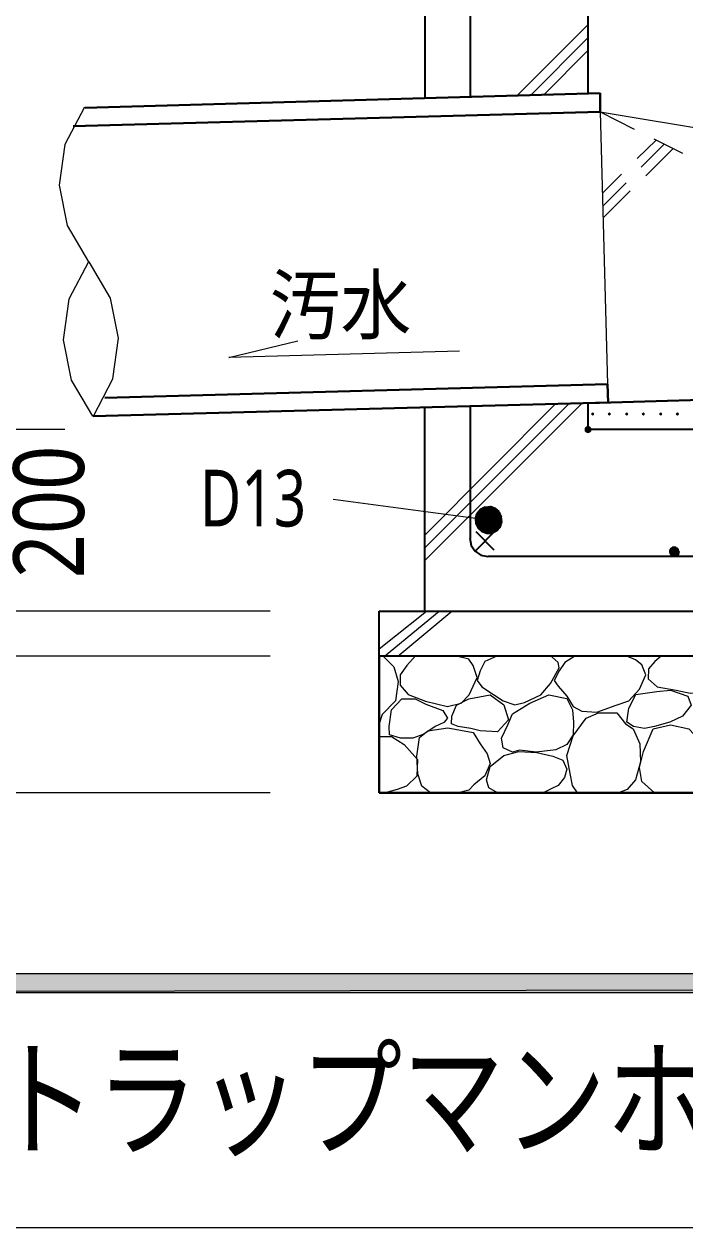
# Model space of a CAD drawing. Header units: millimetres. Extents: x 0 to 420, y 0 to 297.
# Drawn here: x 46.51 to 70.76, y 156.99 to 201.17 of the extents above; entities that cross this region are included whole.
import ezdxf
from ezdxf.enums import TextEntityAlignment as Align

# ---------------------------------------------------------------- set-up
doc = ezdxf.new("R2010")
doc.units = ezdxf.units.MM
doc.styles.add('kst32b', font='NotoSansJP-Variable.ttf')

msp = doc.modelspace()

# ---------------------------------------------------------------- hatches: boundary and pattern name
for points in [[(67.374, 186.902), (67.352, 186.88), (67.331, 186.859), (67.352, 186.838), (67.374, 186.817), (67.395, 186.838), (67.416, 186.859), (67.395, 186.88), (67.374, 186.902)], [(67.987, 186.902), (67.966, 186.88), (67.945, 186.859), (67.966, 186.838), (67.987, 186.817), (68.009, 186.838), (68.03, 186.859), (68.009, 186.88), (67.987, 186.902)], [(68.622, 186.902), (68.601, 186.88), (68.58, 186.859), (68.601, 186.838), (68.622, 186.817), (68.644, 186.838), (68.665, 186.859), (68.644, 186.88), (68.622, 186.902)], [(69.236, 186.902), (69.215, 186.88), (69.194, 186.859), (69.215, 186.838), (69.236, 186.817), (69.257, 186.838), (69.279, 186.859), (69.257, 186.88), (69.236, 186.902)], [(69.871, 186.902), (69.85, 186.88), (69.829, 186.859), (69.85, 186.838), (69.871, 186.817), (69.892, 186.838), (69.913, 186.859), (69.892, 186.88), (69.871, 186.902)], [(70.485, 186.902), (70.464, 186.88), (70.443, 186.859), (70.464, 186.838), (70.485, 186.817), (70.506, 186.838), (70.527, 186.859), (70.506, 186.88), (70.485, 186.902)], [(67.204, 186.394), (67.141, 186.372), (67.098, 186.33), (67.098, 186.246), (67.141, 186.203), (67.204, 186.182), (67.268, 186.203), (67.31, 186.246), (67.31, 186.33), (67.268, 186.372), (67.204, 186.394)], [(63.987, 182.711), (64.05, 182.901), (63.542, 182.965), (63.987, 182.711)]]:
    msp.add_hatch(color=7).paths.add_polyline_path(points)
h = msp.add_hatch(color=7)
h.paths.add_polyline_path([(63.246, 183.367), (63.119, 183.219), (63.542, 182.965), (63.246, 183.367)])
h.paths.add_polyline_path([(63.119, 183.219), (63.542, 182.965), (63.056, 183.028), (63.119, 183.219)])
h.paths.add_polyline_path([(63.542, 182.965), (63.056, 183.028), (63.077, 182.838), (63.542, 182.965)])
h = msp.add_hatch(color=7)
h.paths.add_polyline_path([(63.796, 183.409), (63.627, 183.473), (63.542, 182.965), (63.796, 183.409)])
h.paths.add_polyline_path([(63.627, 183.473), (63.542, 182.965), (63.415, 183.451), (63.627, 183.473)])
h.paths.add_polyline_path([(63.542, 182.965), (63.415, 183.451), (63.246, 183.367), (63.542, 182.965)])
h = msp.add_hatch(color=7)
h.paths.add_polyline_path([(64.05, 182.901), (64.029, 183.092), (63.542, 182.965), (64.05, 182.901)])
h.paths.add_polyline_path([(64.029, 183.092), (63.542, 182.965), (63.945, 183.282), (64.029, 183.092)])
h.paths.add_polyline_path([(63.542, 182.965), (63.945, 183.282), (63.796, 183.409), (63.542, 182.965)])
h = msp.add_hatch(color=7)
h.paths.add_polyline_path([(63.077, 182.838), (63.161, 182.668), (63.542, 182.965), (63.077, 182.838)])
h.paths.add_polyline_path([(63.161, 182.668), (63.542, 182.965), (63.31, 182.541), (63.161, 182.668)])
h.paths.add_polyline_path([(63.542, 182.965), (63.31, 182.541), (63.479, 182.478), (63.542, 182.965)])
h = msp.add_hatch(color=7)
h.paths.add_polyline_path([(63.479, 182.478), (63.691, 182.478), (63.542, 182.965), (63.479, 182.478)])
h.paths.add_polyline_path([(63.691, 182.478), (63.542, 182.965), (63.86, 182.562), (63.691, 182.478)])
h.paths.add_polyline_path([(63.542, 182.965), (63.86, 182.562), (63.987, 182.711), (63.542, 182.965)])
h = msp.add_hatch(color=7)
h.paths.add_polyline_path([(70.252, 181.906), (70.21, 181.8), (70.379, 181.8), (70.252, 181.906)])
h.paths.add_polyline_path([(70.21, 181.8), (70.379, 181.8), (70.252, 181.673), (70.21, 181.8)])
h.paths.add_polyline_path([(70.379, 181.8), (70.252, 181.673), (70.379, 181.631), (70.379, 181.8)])
h = msp.add_hatch(color=7)
h.paths.add_polyline_path([(70.549, 181.8), (70.506, 181.906), (70.379, 181.8), (70.549, 181.8)])
h.paths.add_polyline_path([(70.506, 181.906), (70.379, 181.8), (70.379, 181.97), (70.506, 181.906)])
h.paths.add_polyline_path([(70.379, 181.8), (70.379, 181.97), (70.252, 181.906), (70.379, 181.8)])
h = msp.add_hatch(color=7)
h.paths.add_polyline_path([(70.379, 181.631), (70.506, 181.673), (70.379, 181.8), (70.379, 181.631)])
h.paths.add_polyline_path([(70.506, 181.673), (70.379, 181.8), (70.549, 181.8), (70.506, 181.673)])
h = msp.add_hatch(color=7)
h.paths.add_polyline_path([(394.166, 165.629), (394.166, 166.328), (26.183, 165.629), (394.166, 165.629)])
h.paths.add_polyline_path([(394.166, 166.328), (26.183, 165.629), (26.183, 166.328), (394.166, 166.328)])

# ---------------------------------------------------------------- linework, layer by layer
at = {"lineweight": 25}
for points in [[(67.204, 198.607), (67.204, 211.286), (61.214, 211.286), (61.214, 198.437)], [(62.886, 198.48), (62.886, 210.227)], [(61.214, 179.62), (61.214, 187.113)], [(62.886, 182.287), (62.886, 187.156)], [(67.204, 186.288), (67.204, 187.262)], [(88.54, 186.288), (67.204, 186.288)], [(63.098, 181.864), (63.754, 182.541)], [(63.754, 181.864), (63.098, 182.541)], [(62.865, 182.298), (62.917, 182.038), (63.06, 181.826), (63.272, 181.684), (63.532, 181.631)], [(110.871, 181.631), (63.542, 181.631)], [(59.542, 179.62), (114.871, 179.62)], [(59.542, 177.969), (59.542, 179.62)], [(114.871, 177.969), (59.542, 177.969)]]:
    msp.add_lwpolyline(points, dxfattribs=at)
at = {"lineweight": 13}
for points in [[(64.601, 198.543), (67.204, 201.147)], [(65.087, 198.543), (67.204, 200.681)], [(65.574, 198.564), (67.204, 200.215)], [(48.72, 198.119), (48.006, 196.748), (47.796, 195.257), (48.086, 193.779), (48.873, 192.448)], [(67.649, 197.951), (67.924, 187.96)], [(67.649, 197.951), (68.898, 197.316)], [(67.649, 197.951), (76.412, 196.49)], [(69.003, 196.236), (69.702, 196.913)], [(69.152, 195.919), (69.998, 196.765)], [(69.321, 195.601), (70.316, 196.596)], [(69.617, 196.956), (70.676, 196.427)], [(67.733, 194.966), (68.432, 195.665)], [(67.754, 194.5), (68.601, 195.347)], [(67.754, 194.056), (68.749, 195.051)], [(48.868, 192.447), (48.154, 191.075), (47.944, 189.584), (48.235, 188.107), (49.022, 186.776)], [(49.049, 186.775), (49.763, 188.147), (49.973, 189.638), (49.683, 191.115), (48.895, 192.446)], [(62.484, 189.166), (54.017, 188.934), (56.557, 189.547)], [(61.214, 181.483), (66.993, 187.262)], [(61.214, 181.949), (66.506, 187.24)], [(61.214, 182.414), (66.019, 187.24)], [(48.006, 186.288), (45.889, 186.288)], [(63.542, 182.965), (57.848, 183.727)], [(55.541, 179.62), (45.889, 179.62)], [(59.542, 178.244), (61.278, 179.62)], [(59.732, 177.969), (61.743, 179.62)], [(60.219, 177.969), (62.209, 179.62)], [(55.541, 177.969), (45.889, 177.969)], [(59.69, 177.969), (60.071, 177.588), (60.24, 177.038), (60.135, 176.339), (59.648, 175.831), (59.542, 175.493)], [(60.875, 177.99), (60.558, 177.631), (60.304, 177.292), (60.304, 176.911), (60.6, 176.572), (61.235, 176.318), (62.04, 176.128), (62.548, 176.255), (62.844, 176.551), (63.14, 177.186), (62.992, 177.631), (62.823, 177.863), (62.378, 177.969)], [(63.86, 177.969), (63.415, 177.779), (63.246, 177.44), (63.14, 177.08), (63.31, 176.847), (63.733, 176.572), (64.093, 176.339), (64.516, 176.191), (64.876, 176.276), (65.469, 176.551), (65.828, 176.975), (66.146, 177.546), (66.104, 177.736), (65.871, 177.948), (65.68, 177.969)], [(66.717, 177.969), (66.358, 177.736), (66.146, 177.44), (65.955, 177.08), (66.104, 176.869), (66.421, 176.509), (66.654, 176.128), (66.971, 175.958), (67.522, 175.916), (68.241, 176.17), (68.707, 176.339), (69.088, 176.763), (69.321, 177.292), (69.173, 177.652), (68.94, 177.842), (68.622, 177.969)], [(69.892, 177.969), (69.66, 177.779), (69.427, 177.504), (69.406, 177.144), (69.744, 176.847), (70.443, 176.721), (70.951, 176.615), (71.332, 176.636), (71.797, 176.975), (72.03, 177.377), (71.903, 177.736), (71.67, 177.969)], [(66.823, 172.953), (66.633, 173.228), (66.548, 173.672), (66.421, 174.329), (66.654, 175.048), (67.141, 175.704), (67.585, 175.895), (68.262, 175.895), (68.58, 175.493), (68.855, 175.302), (69.109, 174.752), (69.13, 174.096), (68.94, 173.44), (68.644, 173.08), (68.326, 172.953)], [(69.638, 172.953), (69.173, 173.376), (69.088, 173.884), (69.236, 174.477), (69.596, 175.302), (70.231, 175.45), (70.908, 175.302), (71.311, 174.879), (71.67, 174.456), (71.776, 173.926), (71.734, 173.44), (71.459, 173.101), (71.162, 172.953)], [(59.542, 175.027), (59.986, 175.027), (60.452, 174.731), (60.939, 174.18), (60.918, 173.567), (60.537, 173.207), (60.198, 173.08), (59.754, 172.953)], [(61.426, 172.953), (61.108, 173.207), (60.96, 173.651), (60.918, 174.307), (61.024, 174.985), (61.32, 175.239), (62.061, 175.345), (62.992, 175.175), (63.246, 174.752), (63.5, 174.392), (63.606, 174.032), (63.415, 173.588), (63.013, 173.249), (62.823, 173.059), (62.442, 172.953)], [(63.881, 172.953), (63.563, 173.143), (63.479, 173.44), (63.606, 173.926), (64.114, 174.329), (64.664, 174.477), (65.32, 174.434), (65.913, 174.307), (66.273, 174.159), (66.421, 173.821), (66.336, 173.524), (66.104, 173.228), (65.85, 173.101), (65.553, 172.953)], [(55.541, 172.953), (45.889, 172.953)], [(394.166, 156.993), (26.183, 156.993)]]:
    msp.add_lwpolyline(points, dxfattribs=at)
at = {"lineweight": 30}
for points in [[(48.747, 198.099), (67.649, 198.628)], [(67.649, 197.951), (67.649, 198.628)], [(48.302, 197.421), (67.649, 197.951)], [(67.204, 187.262), (73.872, 187.452), (82.487, 189.759)], [(49.466, 187.452), (67.924, 187.96)], [(67.945, 187.283), (67.924, 187.96)], [(49.043, 186.775), (67.945, 187.283)], [(59.542, 177.969), (59.542, 172.953)], [(59.542, 172.953), (114.871, 172.953)]]:
    msp.add_lwpolyline(points, dxfattribs=at)
at = {"lineweight": 0}
for points in [[(67.374, 186.902), (67.352, 186.88), (67.331, 186.859), (67.352, 186.838), (67.374, 186.817), (67.395, 186.838), (67.416, 186.859), (67.395, 186.88)], [(67.987, 186.902), (67.966, 186.88), (67.945, 186.859), (67.966, 186.838), (67.987, 186.817), (68.009, 186.838), (68.03, 186.859), (68.009, 186.88)], [(68.622, 186.902), (68.601, 186.88), (68.58, 186.859), (68.601, 186.838), (68.622, 186.817), (68.644, 186.838), (68.665, 186.859), (68.644, 186.88)], [(69.236, 186.902), (69.215, 186.88), (69.194, 186.859), (69.215, 186.838), (69.236, 186.817), (69.257, 186.838), (69.279, 186.859), (69.257, 186.88)], [(69.871, 186.902), (69.85, 186.88), (69.829, 186.859), (69.85, 186.838), (69.871, 186.817), (69.892, 186.838), (69.913, 186.859), (69.892, 186.88)], [(70.485, 186.902), (70.464, 186.88), (70.443, 186.859), (70.464, 186.838), (70.485, 186.817), (70.506, 186.838), (70.527, 186.859), (70.506, 186.88)], [(67.204, 186.394), (67.141, 186.372), (67.098, 186.33), (67.098, 186.246), (67.141, 186.203), (67.204, 186.182), (67.268, 186.203), (67.31, 186.246), (67.31, 186.33), (67.268, 186.372)], [(63.246, 183.367), (63.119, 183.219), (63.542, 182.965)], [(63.542, 182.965), (63.415, 183.451), (63.246, 183.367)], [(63.627, 183.473), (63.542, 182.965), (63.415, 183.451)], [(63.796, 183.409), (63.627, 183.473), (63.542, 182.965)], [(63.542, 182.965), (63.945, 183.282), (63.796, 183.409)], [(63.119, 183.219), (63.542, 182.965), (63.056, 183.028)], [(63.542, 182.965), (63.056, 183.028), (63.077, 182.838)], [(63.077, 182.838), (63.161, 182.668), (63.542, 182.965)], [(63.161, 182.668), (63.542, 182.965), (63.31, 182.541)], [(63.542, 182.965), (63.31, 182.541), (63.479, 182.478)], [(63.479, 182.478), (63.691, 182.478), (63.542, 182.965)], [(64.029, 183.092), (63.542, 182.965), (63.945, 183.282)], [(64.05, 182.901), (64.029, 183.092), (63.542, 182.965)], [(63.691, 182.478), (63.542, 182.965), (63.86, 182.562)], [(63.542, 182.965), (63.86, 182.562), (63.987, 182.711)], [(63.987, 182.711), (64.05, 182.901), (63.542, 182.965)], [(70.252, 181.906), (70.21, 181.8), (70.379, 181.8)], [(70.21, 181.8), (70.379, 181.8), (70.252, 181.673)], [(70.379, 181.8), (70.379, 181.97), (70.252, 181.906)], [(70.379, 181.8), (70.252, 181.673), (70.379, 181.631)], [(70.506, 181.906), (70.379, 181.8), (70.379, 181.97)], [(70.549, 181.8), (70.506, 181.906), (70.379, 181.8)], [(70.379, 181.631), (70.506, 181.673), (70.379, 181.8)], [(70.506, 181.673), (70.379, 181.8), (70.549, 181.8)], [(394.166, 165.629), (394.166, 166.328), (26.183, 165.629)], [(394.166, 166.328), (26.183, 165.629), (26.183, 166.328)]]:
    msp.add_lwpolyline(points, close=True, dxfattribs=at)
at = {"lineweight": 25}
msp.add_lwpolyline([(70.527, 181.811), (70.515, 181.873), (70.481, 181.923), (70.43, 181.957), (70.369, 181.97), (70.307, 181.957), (70.256, 181.923), (70.222, 181.873), (70.21, 181.811), (70.222, 181.749), (70.256, 181.699), (70.307, 181.665), (70.369, 181.652), (70.43, 181.665), (70.481, 181.699), (70.515, 181.749)], close=True, dxfattribs=at)
at = {"lineweight": 13}
for points in [[(69.638, 175.387), (69.279, 175.323), (68.876, 175.387), (68.622, 175.556), (68.707, 176.064), (68.961, 176.572), (69.723, 176.678), (70.231, 176.721), (70.866, 176.509), (70.993, 176.17), (70.676, 175.768), (70.21, 175.556)], [(61.172, 175.112), (60.77, 174.964), (60.325, 174.964), (59.923, 175.091), (59.902, 175.387), (59.986, 176.001), (60.367, 176.403), (60.854, 176.403), (61.256, 176.212), (61.87, 175.98), (62.04, 175.704), (61.912, 175.535), (61.595, 175.387)], [(62.907, 175.323), (62.442, 175.387), (62.188, 175.493), (62.209, 175.768), (62.378, 176.17), (62.823, 176.403), (63.606, 176.551), (64.114, 176.191), (64.283, 175.641), (63.881, 175.196), (63.246, 175.239)], [(64.431, 174.456), (64.093, 174.604), (64.029, 174.964), (64.262, 175.45), (64.431, 175.853), (65.066, 176.255), (65.765, 176.551), (66.421, 176.424), (66.633, 176.001), (66.675, 175.556), (66.654, 175.091), (66.421, 174.731), (66.019, 174.54), (65.299, 174.456), (64.685, 174.519)]]:
    msp.add_lwpolyline(points, close=True, dxfattribs=at)

# ---------------------------------------------------------------- texts
at = {"style": 'kst32b'}
for s, height, p, p2 in [('汚水', 2.0791, (55.52, 189.823), (60.718, 189.823)), ('200', 2.5989, (48.705, 180.827), (48.705, 185.7)), ('D13', 2.0791, (52.959, 182.732), (56.857, 182.732)), ('トラップマンホール', 3.4908, (45.403, 159.978), (79.098, 159.978))]:
    msp.add_text(s, height=height, dxfattribs=at).set_placement(p, p2, align=Align.FIT)

doc.saveas('drawing.dxf')
